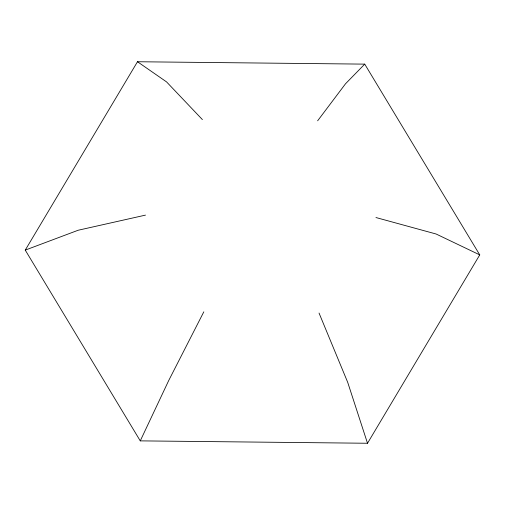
<?xml version="1.0" encoding="UTF-8"?>
<svg xmlns="http://www.w3.org/2000/svg" width="505" height="505" viewBox="0 0 505 505"><rect width="100%" height="100%" fill="white"/><g stroke="black" fill="none" stroke-linecap="round" stroke-linejoin="round"><path stroke-width="0.76" d="M140.264 440.871L25.25 250.114L137.486 61.743L364.736 64.129L479.75 254.886L367.514 443.257L140.264 440.871L168.746 380.461L203.812 311.837M317.626 120.809L345.515 83.779L364.736 64.129M25.25 250.114L78.168 230.242L145.49 215.117M375.947 217.535L436.093 233.998L479.75 254.886M137.486 61.743L166.555 81.898L202.398 119.603M319.04 313.05L347.705 382.342L367.514 443.257"/></g></svg>
